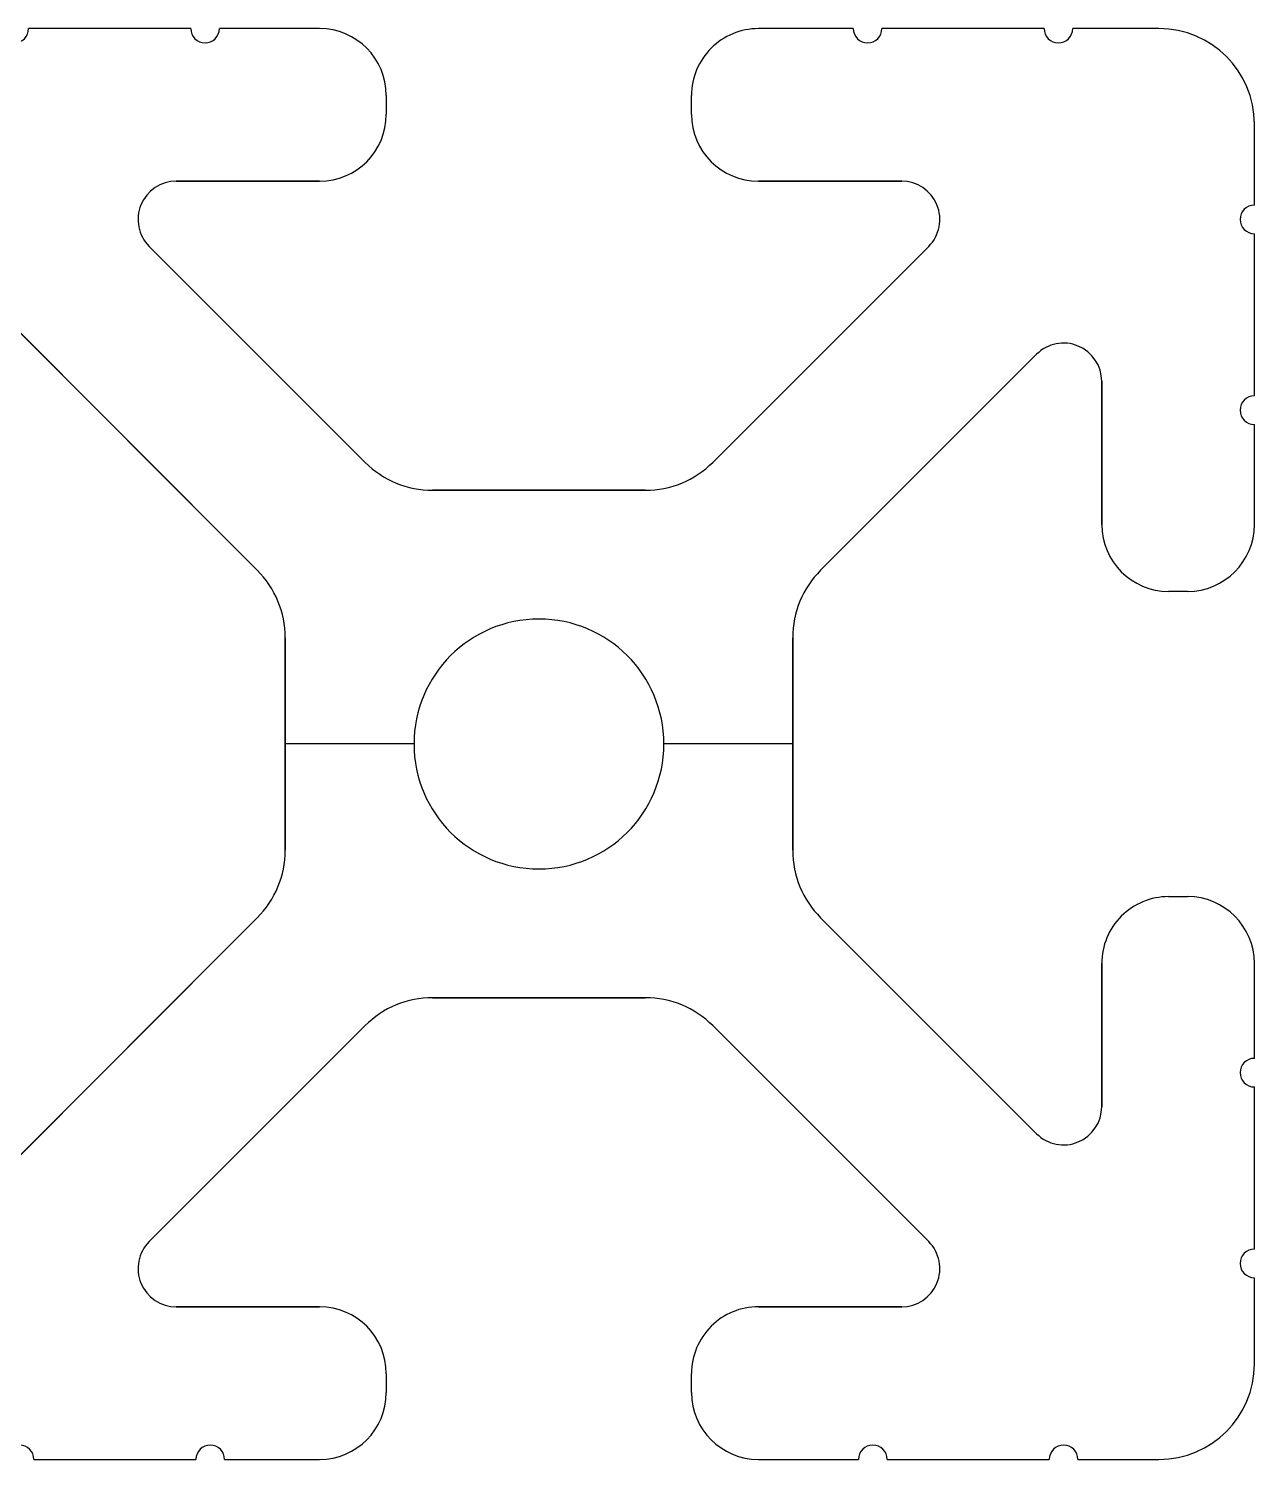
# Model space of a CAD drawing. Extents: x 0 to 165, y -128 to 81.
# Drawn here: x 43.56 to 76.2, y -83.9 to -45.8 of the extents above; entities that cross this region are included whole.
import ezdxf

# ---------------------------------------------------------------- set-up
doc = ezdxf.new("R2010")
doc.units = 0
doc.header["$LTSCALE"] = 0.03937
doc.header["$MEASUREMENT"] = 0
doc.layers.add('LAYER_0', color=1, linetype='CONTINUOUS')
doc.layers.add('LAYER_1', color=5, linetype='CONTINUOUS')

# ---------------------------------------------------------------- blocks, each defined once
blk = doc.blocks.new('8020_1530_DUP4LENGTH')
at = {"layer": 'LAYER_1', "color": 255}
for p, q in [((40.034, 101.6, 55.608), (49.65, 101.6, 65.223)), ((49.65, 101.6, 74.477), (40.034, 101.6, 84.092)), ((43.561, 101.6, 50.8), (43.561, 0, 50.8)), ((47.879, 101.6, 50.8), (43.561, 101.6, 50.8)), ((43.699, 0, 88.9), (43.699, 101.6, 88.9)), ((43.699, 101.6, 88.9), (48.017, 101.6, 88.9)), ((44.842, 0, 79.284), (44.842, 101.6, 79.284)), ((44.842, 0, 60.416), (44.842, 101.6, 60.416)), ((45.72, 0, 50.8), (45.72, 101.6, 50.8)), ((45.858, 0, 88.9), (45.858, 101.6, 88.9)), ((46.552, 101.6, 55.491), (46.552, 0, 55.491)), ((46.552, 101.6, 84.209), (46.552, 0, 84.209)), ((52.523, 101.6, 62.35), (46.772, 101.6, 56.598)), ((46.772, 101.6, 83.102), (52.523, 101.6, 77.35)), ((46.772, 0, 56.598), (46.772, 101.6, 56.598)), ((46.772, 0, 83.102), (46.772, 101.6, 83.102)), ((47.491, 101.6, 54.864), (51.308, 101.6, 54.864)), ((51.308, 101.6, 84.836), (47.491, 101.6, 84.836)), ((47.491, 0, 54.864), (47.491, 101.6, 54.864)), ((47.491, 0, 84.836), (47.491, 101.6, 84.836)), ((47.879, 0, 50.8), (47.879, 101.6, 50.8)), ((47.991, 0, 51.069), (47.991, 101.6, 51.069)), ((48.017, 101.6, 88.9), (48.017, 0, 88.9)), ((48.26, 0, 51.181), (48.26, 101.6, 51.181)), ((48.398, 0, 88.519), (48.398, 101.6, 88.519)), ((48.529, 0, 51.069), (48.529, 101.6, 51.069)), ((48.641, 101.6, 50.8), (48.641, 0, 50.8)), ((51.308, 101.6, 50.8), (48.641, 101.6, 50.8)), ((48.779, 0, 88.9), (48.779, 101.6, 88.9)), ((48.779, 101.6, 88.9), (51.308, 101.6, 88.9)), ((49.399, 0, 54.864), (49.399, 101.6, 54.864)), ((49.399, 0, 84.836), (49.399, 101.6, 84.836)), ((49.648, 0, 59.474), (49.648, 101.6, 59.474)), ((49.648, 0, 80.226), (49.648, 101.6, 80.226)), ((49.65, 0, 74.477), (49.65, 101.6, 74.477)), ((49.65, 0, 65.223), (49.65, 101.6, 65.223)), ((49.975, 0, 50.8), (49.975, 101.6, 50.8)), ((50.044, 0, 88.9), (50.044, 101.6, 88.9)), ((50.2, 101.6, 73.653), (50.2, 0, 73.653)), ((50.2, 101.6, 66.047), (50.2, 0, 66.047)), ((50.394, 101.6, 67.019), (50.394, 101.6, 72.681)), ((50.394, 101.6, 67.019), (50.394, 0, 67.019)), ((50.394, 0, 72.681), (50.394, 101.6, 72.681)), ((53.823, 101.6, 69.85), (50.394, 101.6, 69.85)), ((50.394, 0, 69.85), (50.394, 101.6, 69.85)), ((51.308, 0, 54.864), (51.308, 101.6, 54.864)), ((51.308, 0, 50.8), (51.308, 101.6, 50.8)), ((51.308, 0, 88.9), (51.308, 101.6, 88.9)), ((51.308, 0, 84.836), (51.308, 101.6, 84.836)), ((52.523, 0, 62.35), (52.523, 101.6, 62.35)), ((52.523, 0, 77.35), (52.523, 101.6, 77.35)), ((52.565, 0, 54.343), (52.565, 101.6, 54.343)), ((52.565, 101.6, 51.321), (52.565, 0, 51.321)), ((52.565, 0, 88.379), (52.565, 101.6, 88.379)), ((52.565, 0, 85.357), (52.565, 101.6, 85.357)), ((52.908, 101.6, 77.034), (52.908, 0, 77.034)), ((53.086, 0, 52.578), (53.086, 101.6, 52.578)), ((53.086, 101.6, 52.578), (53.086, 101.6, 53.086)), ((53.086, 101.6, 53.086), (53.086, 0, 53.086)), ((53.086, 0, 86.614), (53.086, 101.6, 86.614)), ((53.086, 101.6, 86.614), (53.086, 101.6, 87.122)), ((53.086, 101.6, 87.122), (53.086, 0, 87.122)), ((53.086, 0, 52.832), (53.086, 101.6, 52.832)), ((53.086, 0, 86.868), (53.086, 101.6, 86.868)), ((53.347, 101.6, 76.8), (53.347, 0, 76.8)), ((53.347, 101.6, 62.9), (53.347, 0, 62.9)), ((53.823, 101.6, 69.85), (53.823, 0, 69.85)), ((53.824, 101.6, 76.655), (53.824, 0, 76.655)), ((54.319, 0, 76.606), (54.319, 101.6, 76.606)), ((59.981, 101.6, 63.094), (54.319, 101.6, 63.094)), ((54.319, 101.6, 76.606), (59.981, 101.6, 76.606)), ((54.319, 0, 63.094), (54.319, 101.6, 63.094)), ((57.15, 101.6, 73.177), (57.15, 0, 73.177)), ((57.15, 101.6, 66.523), (57.15, 0, 66.523)), ((57.15, 0, 63.094), (57.15, 101.6, 63.094)), ((57.15, 0, 76.606), (57.15, 101.6, 76.606)), ((59.981, 0, 63.094), (59.981, 101.6, 63.094)), ((59.981, 0, 76.606), (59.981, 101.6, 76.606)), ((63.906, 101.6, 69.85), (60.477, 101.6, 69.85)), ((60.477, 101.6, 69.85), (60.477, 0, 69.85)), ((60.953, 101.6, 62.9), (60.953, 0, 62.9)), ((60.953, 101.6, 76.8), (60.953, 0, 76.8)), ((61.214, 101.6, 52.578), (61.214, 0, 52.578)), ((61.214, 0, 53.086), (61.214, 101.6, 53.086)), ((61.214, 101.6, 53.086), (61.214, 101.6, 52.578)), ((61.214, 101.6, 86.614), (61.214, 0, 86.614)), ((61.214, 0, 87.122), (61.214, 101.6, 87.122)), ((61.214, 101.6, 87.122), (61.214, 101.6, 86.614)), ((61.214, 0, 52.832), (61.214, 101.6, 52.832)), ((61.214, 0, 86.868), (61.214, 101.6, 86.868)), ((61.735, 0, 51.321), (61.735, 101.6, 51.321)), ((61.735, 0, 54.343), (61.735, 101.6, 54.343)), ((61.735, 0, 85.357), (61.735, 101.6, 85.357)), ((61.735, 101.6, 88.379), (61.735, 0, 88.379)), ((67.528, 101.6, 56.598), (61.777, 101.6, 62.35)), ((61.777, 101.6, 77.35), (67.528, 101.6, 83.102)), ((61.777, 0, 62.35), (61.777, 101.6, 62.35)), ((61.777, 0, 77.35), (61.777, 101.6, 77.35)), ((65.521, 101.6, 50.8), (62.992, 101.6, 50.8)), ((62.992, 101.6, 54.864), (66.809, 101.6, 54.864)), ((66.809, 101.6, 84.836), (62.992, 101.6, 84.836)), ((62.992, 101.6, 88.9), (65.659, 101.6, 88.9)), ((62.992, 0, 50.8), (62.992, 101.6, 50.8)), ((62.992, 0, 54.864), (62.992, 101.6, 54.864)), ((62.992, 0, 84.836), (62.992, 101.6, 84.836)), ((62.992, 0, 88.9), (62.992, 101.6, 88.9)), ((63.906, 101.6, 72.681), (63.906, 101.6, 67.019)), ((63.906, 0, 72.681), (63.906, 101.6, 72.681)), ((63.906, 0, 67.019), (63.906, 101.6, 67.019)), ((63.906, 0, 69.85), (63.906, 101.6, 69.85)), ((64.1, 101.6, 73.653), (64.1, 0, 73.653)), ((64.1, 101.6, 66.047), (64.1, 0, 66.047)), ((64.256, 0, 50.8), (64.256, 101.6, 50.8)), ((64.326, 0, 88.9), (64.326, 101.6, 88.9)), ((70.402, 101.6, 80.228), (64.65, 101.6, 74.477)), ((64.65, 101.6, 65.223), (70.402, 101.6, 59.472)), ((64.65, 0, 74.477), (64.65, 101.6, 74.477)), ((64.65, 0, 65.223), (64.65, 101.6, 65.223)), ((64.652, 0, 59.474), (64.652, 101.6, 59.474)), ((64.652, 0, 80.226), (64.652, 101.6, 80.226)), ((64.901, 0, 54.864), (64.901, 101.6, 54.864)), ((64.901, 0, 84.836), (64.901, 101.6, 84.836)), ((65.521, 0, 50.8), (65.521, 101.6, 50.8)), ((65.632, 0, 51.069), (65.632, 101.6, 51.069)), ((65.659, 101.6, 88.9), (65.659, 0, 88.9)), ((65.902, 0, 51.181), (65.902, 101.6, 51.181)), ((66.04, 0, 88.519), (66.04, 101.6, 88.519)), ((66.171, 0, 51.069), (66.171, 101.6, 51.069)), ((66.283, 101.6, 50.8), (66.283, 0, 50.8)), ((70.601, 101.6, 50.8), (66.283, 101.6, 50.8)), ((66.421, 0, 88.9), (66.421, 101.6, 88.9)), ((66.421, 101.6, 88.9), (70.739, 101.6, 88.9)), ((66.809, 0, 54.864), (66.809, 101.6, 54.864)), ((66.809, 0, 84.836), (66.809, 101.6, 84.836)), ((67.526, 0, 77.352), (67.526, 101.6, 77.352)), ((67.526, 0, 62.348), (67.526, 101.6, 62.348)), ((67.528, 0, 56.598), (67.528, 101.6, 56.598)), ((67.528, 0, 83.102), (67.528, 101.6, 83.102)), ((67.748, 101.6, 55.491), (67.748, 0, 55.491)), ((67.748, 101.6, 84.209), (67.748, 0, 84.209)), ((68.442, 0, 50.8), (68.442, 101.6, 50.8)), ((68.58, 0, 88.9), (68.58, 101.6, 88.9)), ((70.402, 0, 80.228), (70.402, 101.6, 80.228)), ((70.402, 0, 59.472), (70.402, 101.6, 59.472)), ((70.601, 0, 50.8), (70.601, 101.6, 50.8)), ((70.712, 0, 51.069), (70.712, 101.6, 51.069)), ((70.739, 101.6, 88.9), (70.739, 0, 88.9)), ((70.922, 101.6, 59.194), (70.922, 0, 59.194)), ((70.982, 0, 51.181), (70.982, 101.6, 51.181)), ((71.12, 0, 88.519), (71.12, 101.6, 88.519)), ((71.251, 0, 51.069), (71.251, 101.6, 51.069)), ((71.363, 101.6, 50.8), (71.363, 0, 50.8)), ((73.66, 101.6, 50.8), (71.363, 101.6, 50.8)), ((71.501, 0, 88.9), (71.501, 101.6, 88.9)), ((71.501, 101.6, 88.9), (73.66, 101.6, 88.9)), ((71.509, 101.6, 59.252), (71.509, 0, 59.252)), ((71.509, 101.6, 80.448), (71.509, 0, 80.448)), ((71.965, 101.6, 59.626), (71.965, 0, 59.626)), ((72.136, 0, 60.191), (72.136, 101.6, 60.191)), ((72.136, 101.6, 75.692), (72.136, 101.6, 79.509)), ((72.136, 101.6, 60.191), (72.136, 101.6, 64.008)), ((72.136, 0, 75.692), (72.136, 101.6, 75.692)), ((72.136, 0, 79.509), (72.136, 101.6, 79.509)), ((72.136, 0, 64.008), (72.136, 101.6, 64.008)), ((72.136, 0, 77.601), (72.136, 101.6, 77.601)), ((72.136, 0, 62.099), (72.136, 101.6, 62.099)), ((72.511, 0, 50.8), (72.511, 101.6, 50.8)), ((72.581, 0, 88.9), (72.581, 101.6, 88.9)), ((72.657, 0, 74.435), (72.657, 101.6, 74.435)), ((72.657, 0, 65.265), (72.657, 101.6, 65.265)), ((73.66, 0, 88.9), (73.66, 101.6, 88.9)), ((73.66, 0, 50.8), (73.66, 101.6, 50.8)), ((73.914, 0, 73.914), (73.914, 101.6, 73.914)), ((73.914, 101.6, 73.914), (74.422, 101.6, 73.914)), ((74.422, 101.6, 65.786), (73.914, 101.6, 65.786)), ((73.914, 101.6, 65.786), (73.914, 0, 65.786)), ((74.168, 0, 73.914), (74.168, 101.6, 73.914)), ((74.168, 0, 65.786), (74.168, 101.6, 65.786)), ((74.422, 101.6, 73.914), (74.422, 0, 73.914)), ((74.422, 0, 65.786), (74.422, 101.6, 65.786)), ((75.456, 101.6, 88.156), (75.456, 0, 88.156)), ((75.456, 101.6, 51.544), (75.456, 0, 51.544)), ((75.679, 0, 74.435), (75.679, 101.6, 74.435)), ((75.679, 101.6, 65.265), (75.679, 0, 65.265)), ((75.819, 0, 83.682), (75.819, 101.6, 83.682)), ((75.819, 0, 78.602), (75.819, 101.6, 78.602)), ((75.819, 0, 60.96), (75.819, 101.6, 60.96)), ((75.819, 0, 55.88), (75.819, 101.6, 55.88)), ((76.2, 0, 83.301), (76.2, 101.6, 83.301)), ((76.2, 101.6, 84.063), (76.2, 0, 84.063)), ((76.2, 0, 78.221), (76.2, 101.6, 78.221)), ((76.2, 101.6, 78.983), (76.2, 0, 78.983)), ((76.2, 0, 60.579), (76.2, 101.6, 60.579)), ((76.2, 101.6, 61.341), (76.2, 0, 61.341)), ((76.2, 0, 55.499), (76.2, 101.6, 55.499)), ((76.2, 101.6, 56.261), (76.2, 0, 56.261)), ((76.2, 101.6, 86.36), (76.2, 101.6, 84.063)), ((76.2, 101.6, 83.301), (76.2, 101.6, 78.983)), ((76.2, 101.6, 78.221), (76.2, 101.6, 75.692)), ((76.2, 101.6, 64.008), (76.2, 101.6, 61.341)), ((76.2, 101.6, 60.579), (76.2, 101.6, 56.261)), ((76.2, 101.6, 55.499), (76.2, 101.6, 53.34)), ((76.2, 0, 86.36), (76.2, 101.6, 86.36)), ((76.2, 0, 75.692), (76.2, 101.6, 75.692)), ((76.2, 0, 64.008), (76.2, 101.6, 64.008)), ((76.2, 0, 53.34), (76.2, 101.6, 53.34)), ((76.2, 0, 85.211), (76.2, 101.6, 85.211)), ((76.2, 0, 81.142), (76.2, 101.6, 81.142)), ((76.2, 0, 76.956), (76.2, 101.6, 76.956)), ((76.2, 0, 62.675), (76.2, 101.6, 62.675)), ((76.2, 0, 58.42), (76.2, 101.6, 58.42)), ((76.2, 0, 54.419), (76.2, 101.6, 54.419)), ((40.034, 50.8, 84.092), (49.65, 50.8, 74.477)), ((49.65, 50.8, 65.223), (40.034, 50.8, 55.608)), ((47.879, 50.8, 50.8), (43.561, 50.8, 50.8)), ((43.699, 50.8, 88.9), (48.017, 50.8, 88.9)), ((46.772, 50.8, 56.598), (52.523, 50.8, 62.35)), ((52.523, 50.8, 77.35), (46.772, 50.8, 83.102)), ((51.308, 50.8, 54.864), (47.491, 50.8, 54.864)), ((47.491, 50.8, 84.836), (51.308, 50.8, 84.836)), ((51.308, 50.8, 50.8), (48.641, 50.8, 50.8)), ((48.779, 50.8, 88.9), (51.308, 50.8, 88.9)), ((50.394, 50.8, 72.681), (50.394, 50.8, 67.019)), ((53.086, 50.8, 52.578), (53.086, 50.8, 53.086)), ((53.086, 50.8, 86.614), (53.086, 50.8, 87.122)), ((54.319, 50.8, 63.094), (59.981, 50.8, 63.094)), ((59.981, 50.8, 76.606), (54.319, 50.8, 76.606)), ((61.214, 50.8, 53.086), (61.214, 50.8, 52.578)), ((61.214, 50.8, 87.122), (61.214, 50.8, 86.614)), ((61.777, 50.8, 62.35), (67.528, 50.8, 56.598)), ((67.528, 50.8, 83.102), (61.777, 50.8, 77.35)), ((65.521, 50.8, 50.8), (62.992, 50.8, 50.8)), ((66.809, 50.8, 54.864), (62.992, 50.8, 54.864)), ((62.992, 50.8, 84.836), (66.809, 50.8, 84.836)), ((62.992, 50.8, 88.9), (65.659, 50.8, 88.9)), ((63.906, 50.8, 67.019), (63.906, 50.8, 72.681)), ((64.65, 50.8, 74.477), (70.402, 50.8, 80.228)), ((70.402, 50.8, 59.472), (64.65, 50.8, 65.223)), ((70.601, 50.8, 50.8), (66.283, 50.8, 50.8)), ((66.421, 50.8, 88.9), (70.739, 50.8, 88.9)), ((73.66, 50.8, 50.8), (71.363, 50.8, 50.8)), ((71.501, 50.8, 88.9), (73.66, 50.8, 88.9)), ((72.136, 50.8, 79.509), (72.136, 50.8, 75.692)), ((72.136, 50.8, 64.008), (72.136, 50.8, 60.191)), ((73.914, 50.8, 73.914), (74.422, 50.8, 73.914)), ((74.422, 50.8, 65.786), (73.914, 50.8, 65.786)), ((76.2, 50.8, 86.36), (76.2, 50.8, 84.063)), ((76.2, 50.8, 83.301), (76.2, 50.8, 78.983)), ((76.2, 50.8, 78.221), (76.2, 50.8, 75.692)), ((76.2, 50.8, 64.008), (76.2, 50.8, 61.341)), ((76.2, 50.8, 60.579), (76.2, 50.8, 56.261)), ((76.2, 50.8, 55.499), (76.2, 50.8, 53.34)), ((49.65, 0, 74.477), (40.034, 0, 84.092)), ((40.034, 0, 55.608), (49.65, 0, 65.223)), ((47.879, 0, 50.8), (43.561, 0, 50.8)), ((43.699, 0, 88.9), (48.017, 0, 88.9)), ((52.523, 0, 62.35), (46.772, 0, 56.598)), ((46.772, 0, 83.102), (52.523, 0, 77.35)), ((47.491, 0, 54.864), (51.308, 0, 54.864)), ((51.308, 0, 84.836), (47.491, 0, 84.836)), ((48.779, 0, 88.9), (51.308, 0, 88.9)), ((50.394, 0, 67.019), (50.394, 0, 72.681)), ((53.823, 0, 69.85), (50.394, 0, 69.85)), ((53.086, 0, 86.614), (53.086, 0, 87.122)), ((59.981, 0, 63.094), (54.319, 0, 63.094)), ((54.319, 0, 76.606), (59.981, 0, 76.606)), ((63.906, 0, 69.85), (60.477, 0, 69.85)), ((61.214, 0, 53.086), (61.214, 0, 52.578)), ((61.214, 0, 87.122), (61.214, 0, 86.614)), ((67.528, 0, 56.598), (61.777, 0, 62.35)), ((65.521, 0, 50.8), (62.992, 0, 50.8)), ((62.992, 0, 54.864), (66.809, 0, 54.864)), ((66.809, 0, 84.836), (62.992, 0, 84.836)), ((63.906, 0, 72.681), (63.906, 0, 67.019)), ((64.65, 0, 65.223), (70.402, 0, 59.472)), ((70.601, 0, 50.8), (66.283, 0, 50.8)), ((66.421, 0, 88.9), (70.739, 0, 88.9)), ((73.66, 0, 50.8), (71.363, 0, 50.8)), ((72.136, 0, 75.692), (72.136, 0, 79.509)), ((72.136, 0, 60.191), (72.136, 0, 64.008)), ((73.914, 0, 73.914), (74.422, 0, 73.914)), ((74.422, 0, 65.786), (73.914, 0, 65.786)), ((76.2, 0, 86.36), (76.2, 0, 84.063)), ((76.2, 0, 83.301), (76.2, 0, 78.983)), ((76.2, 0, 78.221), (76.2, 0, 75.692)), ((76.2, 0, 60.579), (76.2, 0, 56.261)), ((51.308, 0, 50.8), (48.641, 0, 50.8)), ((53.086, 0, 52.578), (53.086, 0, 53.086)), ((61.777, 0, 77.35), (67.528, 0, 83.102)), ((62.992, 0, 88.9), (65.659, 0, 88.9)), ((70.402, 0, 80.228), (64.65, 0, 74.477)), ((71.501, 0, 88.9), (73.66, 0, 88.9)), ((76.2, 0, 64.008), (76.2, 0, 61.341)), ((76.2, 0, 55.499), (76.2, 0, 53.34))]:
    blk.add_line(p, q, dxfattribs=at)
at = {"layer": 'LAYER_1', "color": 255, "extrusion": (0, 1, 0)}
for centre, radius, start, end in [((-43.318, 88.9, 101.6), 0.381, 180, 0), ((-43.18, 50.8, 101.6), 0.381, 90, 180), ((-47.491, 55.88, 101.6), 1.016, 270, 45), ((-47.491, 83.82, 101.6), 1.016, 315, 90), ((-48.26, 50.8, 101.6), 0.381, 90, 180), ((-47.854, 67.019, 101.6), 2.54, 180, 225), ((-47.854, 72.681, 101.6), 2.54, 135, 180), ((-54.319, 60.554, 101.6), 2.54, 45, 90), ((-54.319, 79.146, 101.6), 2.54, 292.5, 315), ((-54.319, 79.146, 101.6), 2.54, 270, 292.5), ((-57.15, 69.85, 101.6), 3.327, 270, 90), ((-57.15, 69.85, 101.6), 3.327, 90, 270), ((-59.981, 60.554, 101.6), 2.54, 90, 135), ((-59.981, 79.146, 101.6), 2.54, 225, 270), ((-66.446, 72.681, 101.6), 2.54, 0, 45), ((-66.446, 67.019, 101.6), 2.54, 315, 0), ((-65.902, 50.8, 101.6), 0.381, 0, 90), ((-66.04, 88.9, 101.6), 0.381, 180, 0), ((-65.902, 50.8, 101.6), 0.381, 90, 180), ((-66.809, 55.88, 101.6), 1.016, 135, 270), ((-66.809, 83.82, 101.6), 1.016, 90, 225), ((-71.12, 79.509, 101.6), 1.016, 45, 180), ((-71.12, 60.191, 101.6), 1.016, 247.5, 315), ((-70.982, 50.8, 101.6), 0.381, 0, 90), ((-71.12, 88.9, 101.6), 0.381, 180, 0), ((-70.982, 50.8, 101.6), 0.381, 90, 180), ((-71.12, 60.191, 101.6), 1.016, 180, 247.5), ((-73.66, 86.36, 101.6), 2.54, 90, 180), ((-73.66, 53.34, 101.6), 2.54, 180, 270), ((-76.2, 83.682, 101.6), 0.381, 270, 90), ((-76.2, 60.96, 101.6), 0.381, 270, 90), ((-76.2, 55.88, 101.6), 0.381, 270, 90), ((-47.491, 55.88, 50.8), 1.016, 270, 45), ((-47.491, 83.82, 50.8), 1.016, 315, 90), ((-48.26, 50.8, 50.8), 0.381, 0, 90), ((-47.854, 72.681, 50.8), 2.54, 135, 180), ((-51.308, 53.086, 50.8), 1.778, 90, 180), ((-51.308, 52.578, 50.8), 1.778, 180, 270), ((-51.308, 87.122, 50.8), 1.778, 90, 180), ((-51.308, 86.614, 50.8), 1.778, 180, 270), ((-54.319, 60.554, 50.8), 2.54, 45, 90), ((-54.319, 79.146, 50.8), 2.54, 292.5, 315), ((-54.319, 79.146, 50.8), 2.54, 270, 292.5), ((-59.981, 60.554, 50.8), 2.54, 90, 135), ((-62.992, 52.578, 50.8), 1.778, 270, 0), ((-62.992, 53.086, 50.8), 1.778, 0, 90), ((-62.992, 86.614, 50.8), 1.778, 270, 0), ((-62.992, 87.122, 50.8), 1.778, 360, 90), ((-66.446, 72.681, 50.8), 2.54, 360, 45), ((-66.446, 67.019, 50.8), 2.54, 315, 0), ((-65.902, 50.8, 50.8), 0.381, 360, 90), ((-66.809, 55.88, 50.8), 1.016, 135, 270), ((-66.809, 83.82, 50.8), 1.016, 90, 225), ((-73.914, 64.008, 50.8), 1.778, 360, 90), ((-73.66, 86.36, 50.8), 2.54, 90, 180), ((-74.422, 75.692, 50.8), 1.778, 180, 270), ((-43.318, 88.9), 0.381, 180, 0), ((-43.18, 50.8), 0.381, 90, 180), ((-47.491, 55.88), 1.016, 270, 45), ((-47.491, 83.82), 1.016, 315, 90), ((-48.26, 50.8), 0.381, 0, 90), ((-48.398, 88.9), 0.381, 180, 0), ((-48.26, 50.8), 0.381, 90, 180), ((-47.854, 72.681), 2.54, 135, 180), ((-47.854, 67.019), 2.54, 180, 225), ((-51.308, 53.086), 1.778, 90, 180), ((-51.308, 52.578), 1.778, 180, 270), ((-51.308, 87.122), 1.778, 90, 180), ((-51.308, 86.614), 1.778, 180, 270), ((-54.319, 60.554), 2.54, 45, 90), ((-54.319, 79.146), 2.54, 292.5, 315), ((-54.319, 79.146), 2.54, 270, 292.5), ((-57.15, 69.85), 3.327, 270, 90), ((-57.15, 69.85), 3.327, 90, 270), ((-59.981, 60.554), 2.54, 90, 135), ((-62.992, 52.578), 1.778, 270, 360), ((-62.992, 53.086), 1.778, 0, 90), ((-62.992, 86.614), 1.778, 270, 360), ((-62.992, 87.122), 1.778, 0, 90), ((-66.446, 67.019), 2.54, 315, 0), ((-65.902, 50.8), 0.381, 0, 90), ((-66.04, 88.9), 0.381, 180, 0), ((-65.902, 50.8), 0.381, 90, 180), ((-66.809, 55.88), 1.016, 135, 270), ((-71.12, 60.191), 1.016, 247.5, 315), ((-70.982, 50.8), 0.381, 0, 90), ((-71.12, 88.9), 0.381, 180, 0), ((-70.982, 50.8), 0.381, 90, 180), ((-71.12, 60.191), 1.016, 180, 247.5), ((-73.914, 75.692), 1.778, 270, 0), ((-73.914, 64.008), 1.778, 360, 90), ((-73.66, 86.36), 2.54, 90, 180), ((-73.66, 53.34), 2.54, 180, 270), ((-74.422, 75.692), 1.778, 180, 270), ((-74.422, 64.008), 1.778, 90, 180), ((-76.2, 83.682), 0.381, 270, 90), ((-76.2, 78.602), 0.381, 270, 90), ((-76.2, 60.96), 0.381, 270, 90), ((-76.2, 55.88), 0.381, 270, 90)]:
    blk.add_arc(centre, radius, start, end, dxfattribs=at)
at = {"layer": 'LAYER_1', "color": 255, "extrusion": (2.63743e-14, 1, -6.36731e-14)}
blk.add_arc((-48.26, 50.8, 101.6), 0.381, 0, 90, dxfattribs=at)
at = {"layer": 'LAYER_1', "color": 255, "extrusion": (1.86494e-14, 1, 1.86494e-14)}
blk.add_arc((-48.398, 88.9, 101.6), 0.381, 180, 0, dxfattribs=at)
at = {"layer": 'LAYER_1', "color": 255, "extrusion": (-5.65163e-15, 1, -1.36442e-14)}
for centre, start, end in [((-51.308, 53.086, 101.6), 90, 180), ((-62.992, 52.578, 101.6), 270, 360), ((-62.992, 86.614, 101.6), 270, 360)]:
    blk.add_arc(centre, 1.778, start, end, dxfattribs=at)
at = {"layer": 'LAYER_1', "color": 255, "extrusion": (-5.65163e-15, 1, 1.36442e-14)}
for centre, start, end in [((-51.308, 52.578, 101.6), 180, 270), ((-62.992, 53.086, 101.6), 0, 90), ((-62.992, 87.122, 101.6), 0, 90)]:
    blk.add_arc(centre, 1.778, start, end, dxfattribs=at)
at = {"layer": 'LAYER_1', "color": 255, "extrusion": (5.65163e-15, 1, 1.36442e-14)}
blk.add_arc((-51.308, 87.122, 101.6), 1.778, 90, 180, dxfattribs=at)
at = {"layer": 'LAYER_1', "color": 255, "extrusion": (5.65163e-15, 1, -1.36442e-14)}
blk.add_arc((-51.308, 86.614, 101.6), 1.778, 180, 270, dxfattribs=at)
at = {"layer": 'LAYER_1', "color": 255, "extrusion": (1.36442e-14, 1, 5.65163e-15)}
blk.add_arc((-73.914, 75.692, 101.6), 1.778, 270, 0, dxfattribs=at)
at = {"layer": 'LAYER_1', "color": 255, "extrusion": (1.36442e-14, 1, -5.65163e-15)}
blk.add_arc((-73.914, 64.008, 101.6), 1.778, 360, 90, dxfattribs=at)
at = {"layer": 'LAYER_1', "color": 255, "extrusion": (-1.36442e-14, 1, 5.65163e-15)}
blk.add_arc((-74.422, 75.692, 101.6), 1.778, 180, 270, dxfattribs=at)
at = {"layer": 'LAYER_1', "color": 255, "extrusion": (-1.92959e-14, 1, -1.92959e-14)}
blk.add_arc((-74.422, 64.008, 101.6), 1.778, 90, 180, dxfattribs=at)
at = {"layer": 'LAYER_1', "color": 255, "extrusion": (1.86494e-14, 1, -1.86494e-14)}
blk.add_arc((-76.2, 78.602, 101.6), 0.381, 270, 90, dxfattribs=at)
at = {"layer": 'LAYER_1', "color": 255, "extrusion": (0, 1, 1.86494e-14)}
for centre in [(-43.318, 88.9, 50.8), (-48.398, 88.9, 50.8), (-66.04, 88.9, 50.8), (-71.12, 88.9, 50.8)]:
    blk.add_arc(centre, 0.381, 180, 360, dxfattribs=at)
at = {"layer": 'LAYER_1', "color": 255, "extrusion": (4.50237e-14, 1, 4.50237e-14)}
for centre in [(-48.26, 50.8, 50.8), (-70.982, 50.8, 50.8)]:
    blk.add_arc(centre, 0.381, 90, 180, dxfattribs=at)
at = {"layer": 'LAYER_1', "color": 255, "extrusion": (-3.39524e-14, 1, 1.40635e-14)}
blk.add_arc((-47.854, 67.019, 50.8), 2.54, 180, 225, dxfattribs=at)
at = {"layer": 'LAYER_1', "color": 255, "extrusion": (2.13543e-15, 1, 0)}
blk.add_arc((-57.15, 69.85, 50.8), 3.327, 270, 90, dxfattribs=at)
at = {"layer": 'LAYER_1', "color": 255, "extrusion": (-2.13543e-15, 1, 0)}
blk.add_arc((-57.15, 69.85, 50.8), 3.327, 90, 270, dxfattribs=at)
at = {"layer": 'LAYER_1', "color": 255, "extrusion": (-1.40635e-14, 1, 3.39524e-14)}
blk.add_arc((-59.981, 79.146, 50.8), 2.54, 225, 270, dxfattribs=at)
at = {"layer": 'LAYER_1', "color": 255, "extrusion": (-4.50237e-14, 1, -4.50237e-14)}
blk.add_arc((-65.902, 50.8, 50.8), 0.381, 90, 180, dxfattribs=at)
at = {"layer": 'LAYER_1', "color": 255, "extrusion": (-4.33539e-15, 1, -1.04666e-14)}
blk.add_arc((-71.12, 79.509, 50.8), 1.016, 45, 180, dxfattribs=at)
at = {"layer": 'LAYER_1', "color": 255, "extrusion": (8.09569e-15, 1, 4.06998e-14)}
blk.add_arc((-71.12, 60.191, 50.8), 1.016, 247.5, 315, dxfattribs=at)
at = {"layer": 'LAYER_1', "color": 255, "extrusion": (-4.50237e-14, 1, 4.50237e-14)}
blk.add_arc((-70.982, 50.8, 50.8), 0.381, 360, 90, dxfattribs=at)
at = {"layer": 'LAYER_1', "color": 255, "extrusion": (3.45036e-14, 1, -2.30546e-14)}
blk.add_arc((-71.12, 60.191, 50.8), 1.016, 180, 247.5, dxfattribs=at)
at = {"layer": 'LAYER_1', "color": 255, "extrusion": (-9.64793e-15, 1, -9.64793e-15)}
for centre, start, end in [((-73.914, 75.692, 50.8), 270, 0), ((-74.422, 64.008, 50.8), 90, 180)]:
    blk.add_arc(centre, 1.778, start, end, dxfattribs=at)
at = {"layer": 'LAYER_1', "color": 255, "extrusion": (6.75355e-15, 1, -6.75355e-15)}
blk.add_arc((-73.66, 53.34, 50.8), 2.54, 180, 270, dxfattribs=at)
at = {"layer": 'LAYER_1', "color": 255, "extrusion": (1.86494e-14, 1, -3.47801e-28)}
blk.add_arc((-76.2, 83.682, 50.8), 0.381, 270, 90, dxfattribs=at)
at = {"layer": 'LAYER_1', "color": 255, "extrusion": (1.86494e-14, 1, 0)}
for centre in [(-76.2, 78.602, 50.8), (-76.2, 60.96, 50.8), (-76.2, 55.88, 50.8)]:
    blk.add_arc(centre, 0.381, 270, 90, dxfattribs=at)
at = {"layer": 'LAYER_1', "color": 255, "extrusion": (-1.89621e-15, 1, 9.53288e-15)}
blk.add_arc((-59.981, 79.146), 2.54, 225, 270, dxfattribs=at)
at = {"layer": 'LAYER_1', "color": 255, "extrusion": (9.53288e-15, 1, -1.89621e-15)}
blk.add_arc((-66.446, 72.681), 2.54, 0, 45, dxfattribs=at)
at = {"layer": 'LAYER_1', "color": 255, "extrusion": (-1.96359e-15, 1, -2.93872e-15)}
blk.add_arc((-66.809, 83.82), 1.016, 90, 225, dxfattribs=at)
at = {"layer": 'LAYER_1', "color": 255, "extrusion": (-2.93872e-15, 1, -1.96359e-15)}
blk.add_arc((-71.12, 79.509), 1.016, 45, 180, dxfattribs=at)

msp = doc.modelspace()

# ---------------------------------------------------------------- block references
at = {"layer": 'LAYER_0', "color": 255, "extrusion": (0, -1, 0)}
msp.add_blockref('8020_1530_DUP4LENGTH', (0, 37, -5), dxfattribs=at)

doc.saveas('drawing.dxf')
